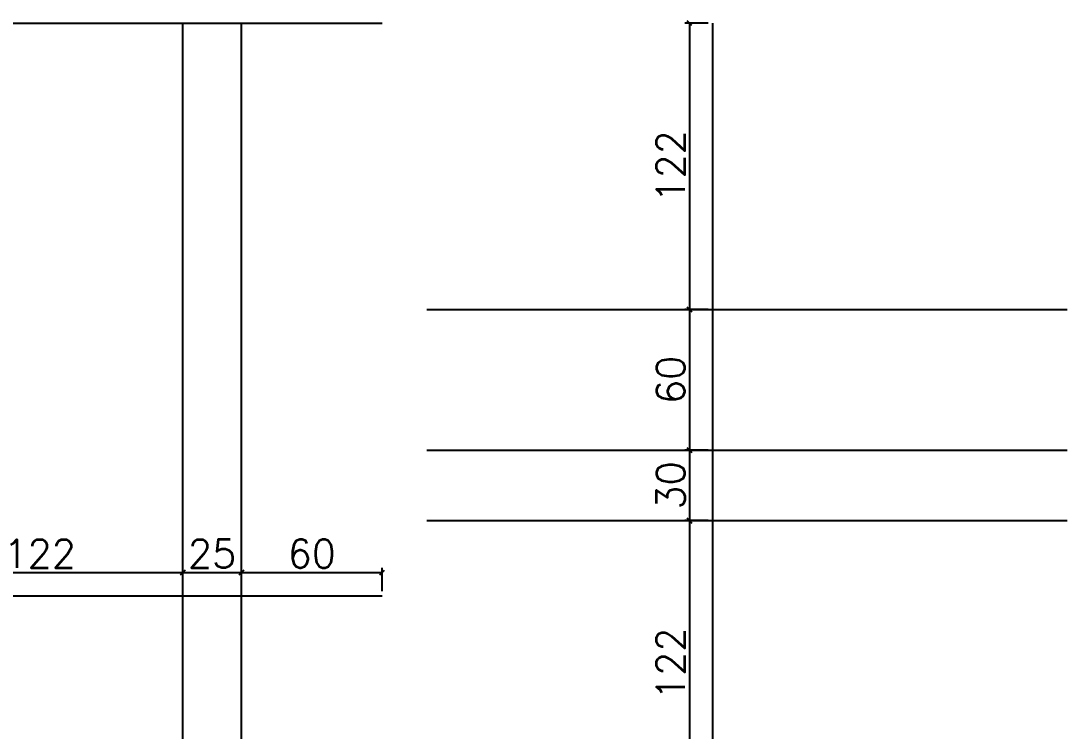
# Model space of a CAD drawing. Extents: x -40810 to 33675, y -2018 to 21213.
# Drawn here: x 14305.9 to 14751.9, y 14866.4 to 15169 of the extents above; entities that cross this region are included whole.
import ezdxf

# ---------------------------------------------------------------- set-up
doc = ezdxf.new("R2010")
doc.units = 0
doc.layers.get('0').update_dxf_attribs({"color": 1, "lineweight": 9})
doc.layers.add('P-NOTAS', color=7, linetype='Continuous')
doc.layers.add('Painéis', color=255, linetype='Continuous')
doc.styles.add('Romans', font='romans.shx', dxfattribs={"height": 12})
doc.dimstyles.new('cotas', dxfattribs={"dimtxt": 9, "dimasz": 2, "dimexe": 2, "dimexo": 2, "dimgap": 2, "dimtad": 1, "dimdec": 1, "dimzin": 12, "dimdsep": 46, "dimtxsty": 'Romans', "dimblk": 'OBLIQUE', "dimcen": 9, "dimclrd": 4, "dimclre": 4, "dimclrt": 240, "dimaunit": 1, "dimadec": 8, "dimazin": 3, "dimtfac": 1, "dimtdec": 1, "dimtix": 1, "dimtmove": 0, "dimatfit": 2, "dimldrblk": 'OBLIQUE', "dimfxl": 1, "dimtolj": 1, "dimtzin": 0, "dimlwd": -1, "dimlwe": -1, "dimarcsym": 0})

# ---------------------------------------------------------------- blocks, each defined once
blk = doc.blocks.new('_Oblique')
at = {"color": 0, "linetype": 'ByBlock', "lineweight": -2}
blk.add_line((-0.5, -0.5), (0.5, 0.5), dxfattribs=at)
blk = doc.blocks.new('*D3826')
at = {"layer": 'Defpoints', "color": 0, "linetype": 'Continuous', "ltscale": 30, "transparency": 16777216}
for p in [(14600.93, 15168.03), (14590.93, 15046.03), (14600.93, 15046.03)]:
    blk.add_point(p, dxfattribs=at)
at = {"layer": 'P-NOTAS', "color": 4, "linetype": 'Continuous', "ltscale": 30, "transparency": 16777216}
for p, q in [((14598.93, 15168.03), (14588.93, 15168.03)), ((14590.93, 15168.03), (14590.93, 15046.03)), ((14598.93, 15046.03), (14588.93, 15046.03))]:
    blk.add_line(p, q, dxfattribs=at)
at = {"layer": 'P-NOTAS', "color": 4, "linetype": 'Continuous', "ltscale": 30, "transparency": 16777216, "xscale": 2, "yscale": 2, "zscale": 2}
for p, rotation in [((14590.93, 15168.03), 90), ((14590.93, 15046.03), 270)]:
    blk.add_blockref('_Oblique', p, dxfattribs=dict(at, rotation=rotation))
at = {"layer": 'P-NOTAS', "color": 240, "linetype": 'Continuous', "ltscale": 30, "transparency": 16777216, "insert": (14582.93, 15107.03), "char_height": 12, "attachment_point": 5, "rotation": 90, "style": 'Romans'}
blk.add_mtext('\\A1;122', dxfattribs=at)
blk = doc.blocks.new('*D3827')
at = {"layer": 'Defpoints', "color": 0, "linetype": 'Continuous', "ltscale": 30, "transparency": 16777216}
for p in [(14600.93, 15046.03), (14590.93, 14986.03), (14600.93, 14986.03)]:
    blk.add_point(p, dxfattribs=at)
at = {"layer": 'P-NOTAS', "color": 4, "linetype": 'Continuous', "ltscale": 30, "transparency": 16777216}
for p, q in [((14598.93, 15046.03), (14588.93, 15046.03)), ((14590.93, 15046.03), (14590.93, 14986.03)), ((14598.93, 14986.03), (14588.93, 14986.03))]:
    blk.add_line(p, q, dxfattribs=at)
at = {"layer": 'P-NOTAS', "color": 4, "linetype": 'Continuous', "ltscale": 30, "transparency": 16777216, "xscale": 2, "yscale": 2, "zscale": 2}
for p, rotation in [((14590.93, 15046.03), 90), ((14590.93, 14986.03), 270)]:
    blk.add_blockref('_Oblique', p, dxfattribs=dict(at, rotation=rotation))
at = {"layer": 'P-NOTAS', "color": 240, "linetype": 'Continuous', "ltscale": 30, "transparency": 16777216, "insert": (14582.93, 15016.03), "char_height": 12, "attachment_point": 5, "rotation": 90, "style": 'Romans'}
blk.add_mtext('\\A1;60', dxfattribs=at)
blk = doc.blocks.new('*D3828')
at = {"layer": 'Defpoints', "color": 0, "linetype": 'Continuous', "ltscale": 30, "transparency": 16777216}
for p in [(14600.93, 14986.03), (14590.93, 14956.03), (14600.93, 14956.03)]:
    blk.add_point(p, dxfattribs=at)
at = {"layer": 'P-NOTAS', "color": 4, "linetype": 'Continuous', "ltscale": 30, "transparency": 16777216}
for p, q in [((14598.93, 14986.03), (14588.93, 14986.03)), ((14590.93, 14986.03), (14590.93, 14956.03)), ((14598.93, 14956.03), (14588.93, 14956.03))]:
    blk.add_line(p, q, dxfattribs=at)
at = {"layer": 'P-NOTAS', "color": 4, "linetype": 'Continuous', "ltscale": 30, "transparency": 16777216, "xscale": 2, "yscale": 2, "zscale": 2}
for p, rotation in [((14590.93, 14986.03), 90), ((14590.93, 14956.03), 270)]:
    blk.add_blockref('_Oblique', p, dxfattribs=dict(at, rotation=rotation))
at = {"layer": 'P-NOTAS', "color": 240, "linetype": 'Continuous', "ltscale": 30, "transparency": 16777216, "insert": (14582.93, 14971.03), "char_height": 12, "attachment_point": 5, "rotation": 90, "style": 'Romans'}
blk.add_mtext('\\A1;30', dxfattribs=at)
blk = doc.blocks.new('*D3829')
at = {"layer": 'Defpoints', "color": 0, "linetype": 'Continuous', "ltscale": 30, "transparency": 16777216}
for p in [(14600.93, 14956.03), (14590.93, 14834.03), (14600.93, 14834.03)]:
    blk.add_point(p, dxfattribs=at)
at = {"layer": 'P-NOTAS', "color": 4, "linetype": 'Continuous', "ltscale": 30, "transparency": 16777216}
for p, q in [((14598.93, 14956.03), (14588.93, 14956.03)), ((14590.93, 14956.03), (14590.93, 14834.03)), ((14598.93, 14834.03), (14588.93, 14834.03))]:
    blk.add_line(p, q, dxfattribs=at)
at = {"layer": 'P-NOTAS', "color": 4, "linetype": 'Continuous', "ltscale": 30, "transparency": 16777216, "xscale": 2, "yscale": 2, "zscale": 2}
for p, rotation in [((14590.93, 14956.03), 90), ((14590.93, 14834.03), 270)]:
    blk.add_blockref('_Oblique', p, dxfattribs=dict(at, rotation=rotation))
at = {"layer": 'P-NOTAS', "color": 240, "linetype": 'Continuous', "ltscale": 30, "transparency": 16777216, "insert": (14582.93, 14895.03), "char_height": 12, "attachment_point": 5, "rotation": 90, "style": 'Romans'}
blk.add_mtext('\\A1;122', dxfattribs=at)
blk = doc.blocks.new('*D3866')
at = {"layer": 'Defpoints', "color": 0, "linetype": 'Continuous', "ltscale": 30, "transparency": 16777216}
for p in [(14374.91, 14933.98), (14252.91, 14923.98), (14374.91, 14923.98)]:
    blk.add_point(p, dxfattribs=at)
at = {"layer": 'P-NOTAS', "color": 4, "linetype": 'Continuous', "ltscale": 30, "transparency": 16777216}
for p, q in [((14252.91, 14925.98), (14252.91, 14935.98)), ((14252.91, 14933.98), (14374.91, 14933.98)), ((14374.91, 14925.98), (14374.91, 14935.98))]:
    blk.add_line(p, q, dxfattribs=at)
at = {"layer": 'P-NOTAS', "color": 4, "linetype": 'Continuous', "ltscale": 30, "transparency": 16777216, "xscale": 2, "yscale": 2, "zscale": 2, "rotation": 180}
blk.add_blockref('_Oblique', (14252.91, 14933.98), dxfattribs=at)
at = {"layer": 'P-NOTAS', "color": 4, "linetype": 'Continuous', "ltscale": 30, "transparency": 16777216, "xscale": 2, "yscale": 2, "zscale": 2}
blk.add_blockref('_Oblique', (14374.91, 14933.98), dxfattribs=at)
at = {"layer": 'P-NOTAS', "color": 240, "linetype": 'Continuous', "ltscale": 30, "transparency": 16777216, "insert": (14313.91, 14941.98), "char_height": 12, "attachment_point": 5, "style": 'Romans'}
blk.add_mtext('\\A1;122', dxfattribs=at)
blk = doc.blocks.new('*D3867')
at = {"layer": 'Defpoints', "color": 0, "linetype": 'Continuous', "ltscale": 30, "transparency": 16777216}
for p in [(14399.91, 14933.98), (14374.91, 14923.98), (14399.91, 14923.98)]:
    blk.add_point(p, dxfattribs=at)
at = {"layer": 'P-NOTAS', "color": 4, "linetype": 'Continuous', "ltscale": 30, "transparency": 16777216}
for p, q in [((14374.91, 14925.98), (14374.91, 14935.98)), ((14374.91, 14933.98), (14399.91, 14933.98)), ((14399.91, 14925.98), (14399.91, 14935.98))]:
    blk.add_line(p, q, dxfattribs=at)
at = {"layer": 'P-NOTAS', "color": 4, "linetype": 'Continuous', "ltscale": 30, "transparency": 16777216, "xscale": 2, "yscale": 2, "zscale": 2, "rotation": 180}
blk.add_blockref('_Oblique', (14374.91, 14933.98), dxfattribs=at)
at = {"layer": 'P-NOTAS', "color": 4, "linetype": 'Continuous', "ltscale": 30, "transparency": 16777216, "xscale": 2, "yscale": 2, "zscale": 2}
blk.add_blockref('_Oblique', (14399.91, 14933.98), dxfattribs=at)
at = {"layer": 'P-NOTAS', "color": 240, "linetype": 'Continuous', "ltscale": 30, "transparency": 16777216, "insert": (14387.41, 14941.98), "char_height": 12, "attachment_point": 5, "style": 'Romans'}
blk.add_mtext('\\A1;25', dxfattribs=at)
blk = doc.blocks.new('*D3868')
at = {"layer": 'Defpoints', "color": 0, "linetype": 'Continuous', "ltscale": 30, "transparency": 16777216}
for p in [(14459.91, 14933.98), (14399.91, 14923.98), (14459.91, 14923.98)]:
    blk.add_point(p, dxfattribs=at)
at = {"layer": 'P-NOTAS', "color": 4, "linetype": 'Continuous', "ltscale": 30, "transparency": 16777216}
for p, q in [((14399.91, 14925.98), (14399.91, 14935.98)), ((14399.91, 14933.98), (14459.91, 14933.98)), ((14459.91, 14925.98), (14459.91, 14935.98))]:
    blk.add_line(p, q, dxfattribs=at)
at = {"layer": 'P-NOTAS', "color": 4, "linetype": 'Continuous', "ltscale": 30, "transparency": 16777216, "xscale": 2, "yscale": 2, "zscale": 2, "rotation": 180}
blk.add_blockref('_Oblique', (14399.91, 14933.98), dxfattribs=at)
at = {"layer": 'P-NOTAS', "color": 4, "linetype": 'Continuous', "ltscale": 30, "transparency": 16777216, "xscale": 2, "yscale": 2, "zscale": 2}
blk.add_blockref('_Oblique', (14459.91, 14933.98), dxfattribs=at)
at = {"layer": 'P-NOTAS', "color": 240, "linetype": 'Continuous', "ltscale": 30, "transparency": 16777216, "insert": (14429.91, 14941.98), "char_height": 12, "attachment_point": 5, "style": 'Romans'}
blk.add_mtext('\\A1;60', dxfattribs=at)
blk = doc.blocks.new('*D6364')
at = {"layer": 'Defpoints', "color": 0, "ltscale": 30, "transparency": 16777216}
for p in [(14600.93, 15168.03), (14590.93, 15046.03), (14600.93, 15046.03)]:
    blk.add_point(p, dxfattribs=at)
at = {"layer": 'P-NOTAS', "color": 4, "ltscale": 30, "transparency": 16777216}
for p, q in [((14598.93, 15168.03), (14588.93, 15168.03)), ((14590.93, 15168.03), (14590.93, 15046.03)), ((14598.93, 15046.03), (14588.93, 15046.03))]:
    blk.add_line(p, q, dxfattribs=at)
at = {"layer": 'P-NOTAS', "color": 4, "ltscale": 30, "transparency": 16777216, "xscale": 2, "yscale": 2, "zscale": 2}
for p, rotation in [((14590.93, 15168.03), 90), ((14590.93, 15046.03), 270)]:
    blk.add_blockref('_Oblique', p, dxfattribs=dict(at, rotation=rotation))
at = {"layer": 'P-NOTAS', "color": 240, "ltscale": 30, "transparency": 16777216, "insert": (14582.93, 15107.03), "char_height": 12, "attachment_point": 5, "rotation": 90, "style": 'Romans'}
blk.add_mtext('\\A1;122', dxfattribs=at)
blk = doc.blocks.new('*D6365')
at = {"layer": 'Defpoints', "color": 0, "ltscale": 30, "transparency": 16777216}
for p in [(14600.93, 15046.03), (14590.93, 14986.03), (14600.93, 14986.03)]:
    blk.add_point(p, dxfattribs=at)
at = {"layer": 'P-NOTAS', "color": 4, "ltscale": 30, "transparency": 16777216}
for p, q in [((14598.93, 15046.03), (14588.93, 15046.03)), ((14590.93, 15046.03), (14590.93, 14986.03)), ((14598.93, 14986.03), (14588.93, 14986.03))]:
    blk.add_line(p, q, dxfattribs=at)
at = {"layer": 'P-NOTAS', "color": 4, "ltscale": 30, "transparency": 16777216, "xscale": 2, "yscale": 2, "zscale": 2}
for p, rotation in [((14590.93, 15046.03), 90), ((14590.93, 14986.03), 270)]:
    blk.add_blockref('_Oblique', p, dxfattribs=dict(at, rotation=rotation))
at = {"layer": 'P-NOTAS', "color": 240, "ltscale": 30, "transparency": 16777216, "insert": (14582.93, 15016.03), "char_height": 12, "attachment_point": 5, "rotation": 90, "style": 'Romans'}
blk.add_mtext('\\A1;60', dxfattribs=at)
blk = doc.blocks.new('*D6366')
at = {"layer": 'Defpoints', "color": 0, "ltscale": 30, "transparency": 16777216}
for p in [(14600.93, 14986.03), (14590.93, 14956.03), (14600.93, 14956.03)]:
    blk.add_point(p, dxfattribs=at)
at = {"layer": 'P-NOTAS', "color": 4, "ltscale": 30, "transparency": 16777216}
for p, q in [((14598.93, 14986.03), (14588.93, 14986.03)), ((14590.93, 14986.03), (14590.93, 14956.03)), ((14598.93, 14956.03), (14588.93, 14956.03))]:
    blk.add_line(p, q, dxfattribs=at)
at = {"layer": 'P-NOTAS', "color": 4, "ltscale": 30, "transparency": 16777216, "xscale": 2, "yscale": 2, "zscale": 2}
for p, rotation in [((14590.93, 14986.03), 90), ((14590.93, 14956.03), 270)]:
    blk.add_blockref('_Oblique', p, dxfattribs=dict(at, rotation=rotation))
at = {"layer": 'P-NOTAS', "color": 240, "ltscale": 30, "transparency": 16777216, "insert": (14582.93, 14971.03), "char_height": 12, "attachment_point": 5, "rotation": 90, "style": 'Romans'}
blk.add_mtext('\\A1;30', dxfattribs=at)
blk = doc.blocks.new('*D6367')
at = {"layer": 'Defpoints', "color": 0, "ltscale": 30, "transparency": 16777216}
for p in [(14600.93, 14956.03), (14590.93, 14834.03), (14600.93, 14834.03)]:
    blk.add_point(p, dxfattribs=at)
at = {"layer": 'P-NOTAS', "color": 4, "ltscale": 30, "transparency": 16777216}
for p, q in [((14598.93, 14956.03), (14588.93, 14956.03)), ((14590.93, 14956.03), (14590.93, 14834.03)), ((14598.93, 14834.03), (14588.93, 14834.03))]:
    blk.add_line(p, q, dxfattribs=at)
at = {"layer": 'P-NOTAS', "color": 4, "ltscale": 30, "transparency": 16777216, "xscale": 2, "yscale": 2, "zscale": 2}
for p, rotation in [((14590.93, 14956.03), 90), ((14590.93, 14834.03), 270)]:
    blk.add_blockref('_Oblique', p, dxfattribs=dict(at, rotation=rotation))
at = {"layer": 'P-NOTAS', "color": 240, "ltscale": 30, "transparency": 16777216, "insert": (14582.93, 14895.03), "char_height": 12, "attachment_point": 5, "rotation": 90, "style": 'Romans'}
blk.add_mtext('\\A1;122', dxfattribs=at)
blk = doc.blocks.new('*D6404')
at = {"layer": 'Defpoints', "color": 0, "ltscale": 30, "transparency": 16777216}
for p in [(14374.91, 14933.98), (14252.91, 14923.98), (14374.91, 14923.98)]:
    blk.add_point(p, dxfattribs=at)
at = {"layer": 'P-NOTAS', "color": 4, "ltscale": 30, "transparency": 16777216}
for p, q in [((14252.91, 14925.98), (14252.91, 14935.98)), ((14252.91, 14933.98), (14374.91, 14933.98)), ((14374.91, 14925.98), (14374.91, 14935.98))]:
    blk.add_line(p, q, dxfattribs=at)
at = {"layer": 'P-NOTAS', "color": 4, "ltscale": 30, "transparency": 16777216, "xscale": 2, "yscale": 2, "zscale": 2, "rotation": 180}
blk.add_blockref('_Oblique', (14252.91, 14933.98), dxfattribs=at)
at = {"layer": 'P-NOTAS', "color": 4, "ltscale": 30, "transparency": 16777216, "xscale": 2, "yscale": 2, "zscale": 2}
blk.add_blockref('_Oblique', (14374.91, 14933.98), dxfattribs=at)
at = {"layer": 'P-NOTAS', "color": 240, "ltscale": 30, "transparency": 16777216, "insert": (14313.91, 14941.98), "char_height": 12, "attachment_point": 5, "style": 'Romans'}
blk.add_mtext('\\A1;122', dxfattribs=at)
blk = doc.blocks.new('*D6405')
at = {"layer": 'Defpoints', "color": 0, "ltscale": 30, "transparency": 16777216}
for p in [(14399.91, 14933.98), (14374.91, 14923.98), (14399.91, 14923.98)]:
    blk.add_point(p, dxfattribs=at)
at = {"layer": 'P-NOTAS', "color": 4, "ltscale": 30, "transparency": 16777216}
for p, q in [((14374.91, 14925.98), (14374.91, 14935.98)), ((14374.91, 14933.98), (14399.91, 14933.98)), ((14399.91, 14925.98), (14399.91, 14935.98))]:
    blk.add_line(p, q, dxfattribs=at)
at = {"layer": 'P-NOTAS', "color": 4, "ltscale": 30, "transparency": 16777216, "xscale": 2, "yscale": 2, "zscale": 2, "rotation": 180}
blk.add_blockref('_Oblique', (14374.91, 14933.98), dxfattribs=at)
at = {"layer": 'P-NOTAS', "color": 4, "ltscale": 30, "transparency": 16777216, "xscale": 2, "yscale": 2, "zscale": 2}
blk.add_blockref('_Oblique', (14399.91, 14933.98), dxfattribs=at)
at = {"layer": 'P-NOTAS', "color": 240, "ltscale": 30, "transparency": 16777216, "insert": (14387.41, 14941.98), "char_height": 12, "attachment_point": 5, "style": 'Romans'}
blk.add_mtext('\\A1;25', dxfattribs=at)
blk = doc.blocks.new('*D6406')
at = {"layer": 'Defpoints', "color": 0, "ltscale": 30, "transparency": 16777216}
for p in [(14459.91, 14933.98), (14399.91, 14923.98), (14459.91, 14923.98)]:
    blk.add_point(p, dxfattribs=at)
at = {"layer": 'P-NOTAS', "color": 4, "ltscale": 30, "transparency": 16777216}
for p, q in [((14399.91, 14925.98), (14399.91, 14935.98)), ((14399.91, 14933.98), (14459.91, 14933.98)), ((14459.91, 14925.98), (14459.91, 14935.98))]:
    blk.add_line(p, q, dxfattribs=at)
at = {"layer": 'P-NOTAS', "color": 4, "ltscale": 30, "transparency": 16777216, "xscale": 2, "yscale": 2, "zscale": 2, "rotation": 180}
blk.add_blockref('_Oblique', (14399.91, 14933.98), dxfattribs=at)
at = {"layer": 'P-NOTAS', "color": 4, "ltscale": 30, "transparency": 16777216, "xscale": 2, "yscale": 2, "zscale": 2}
blk.add_blockref('_Oblique', (14459.91, 14933.98), dxfattribs=at)
at = {"layer": 'P-NOTAS', "color": 240, "ltscale": 30, "transparency": 16777216, "insert": (14429.91, 14941.98), "char_height": 12, "attachment_point": 5, "style": 'Romans'}
blk.add_mtext('\\A1;60', dxfattribs=at)
blk = doc.blocks.new('*D6548')
at = {"layer": 'Defpoints', "color": 0, "ltscale": 30, "transparency": 16777216}
for p in [(14600.93, 15168.03), (14590.93, 15046.03), (14600.93, 15046.03)]:
    blk.add_point(p, dxfattribs=at)
at = {"layer": 'P-NOTAS', "color": 4, "ltscale": 30, "transparency": 16777216}
for p, q in [((14598.93, 15168.03), (14588.93, 15168.03)), ((14590.93, 15168.03), (14590.93, 15046.03)), ((14598.93, 15046.03), (14588.93, 15046.03))]:
    blk.add_line(p, q, dxfattribs=at)
at = {"layer": 'P-NOTAS', "color": 4, "ltscale": 30, "transparency": 16777216, "xscale": 2, "yscale": 2, "zscale": 2}
for p, rotation in [((14590.93, 15168.03), 90), ((14590.93, 15046.03), 270)]:
    blk.add_blockref('_Oblique', p, dxfattribs=dict(at, rotation=rotation))
at = {"layer": 'P-NOTAS', "color": 240, "ltscale": 30, "transparency": 16777216, "insert": (14582.93, 15107.03), "char_height": 12, "attachment_point": 5, "rotation": 90, "style": 'Romans'}
blk.add_mtext('\\A1;122', dxfattribs=at)
blk = doc.blocks.new('*D6549')
at = {"layer": 'Defpoints', "color": 0, "ltscale": 30, "transparency": 16777216}
for p in [(14600.93, 15046.03), (14590.93, 14986.03), (14600.93, 14986.03)]:
    blk.add_point(p, dxfattribs=at)
at = {"layer": 'P-NOTAS', "color": 4, "ltscale": 30, "transparency": 16777216}
for p, q in [((14598.93, 15046.03), (14588.93, 15046.03)), ((14590.93, 15046.03), (14590.93, 14986.03)), ((14598.93, 14986.03), (14588.93, 14986.03))]:
    blk.add_line(p, q, dxfattribs=at)
at = {"layer": 'P-NOTAS', "color": 4, "ltscale": 30, "transparency": 16777216, "xscale": 2, "yscale": 2, "zscale": 2}
for p, rotation in [((14590.93, 15046.03), 90), ((14590.93, 14986.03), 270)]:
    blk.add_blockref('_Oblique', p, dxfattribs=dict(at, rotation=rotation))
at = {"layer": 'P-NOTAS', "color": 240, "ltscale": 30, "transparency": 16777216, "insert": (14582.93, 15016.03), "char_height": 12, "attachment_point": 5, "rotation": 90, "style": 'Romans'}
blk.add_mtext('\\A1;60', dxfattribs=at)
blk = doc.blocks.new('*D6550')
at = {"layer": 'Defpoints', "color": 0, "ltscale": 30, "transparency": 16777216}
for p in [(14600.93, 14986.03), (14590.93, 14956.03), (14600.93, 14956.03)]:
    blk.add_point(p, dxfattribs=at)
at = {"layer": 'P-NOTAS', "color": 4, "ltscale": 30, "transparency": 16777216}
for p, q in [((14598.93, 14986.03), (14588.93, 14986.03)), ((14590.93, 14986.03), (14590.93, 14956.03)), ((14598.93, 14956.03), (14588.93, 14956.03))]:
    blk.add_line(p, q, dxfattribs=at)
at = {"layer": 'P-NOTAS', "color": 4, "ltscale": 30, "transparency": 16777216, "xscale": 2, "yscale": 2, "zscale": 2}
for p, rotation in [((14590.93, 14986.03), 90), ((14590.93, 14956.03), 270)]:
    blk.add_blockref('_Oblique', p, dxfattribs=dict(at, rotation=rotation))
at = {"layer": 'P-NOTAS', "color": 240, "ltscale": 30, "transparency": 16777216, "insert": (14582.93, 14971.03), "char_height": 12, "attachment_point": 5, "rotation": 90, "style": 'Romans'}
blk.add_mtext('\\A1;30', dxfattribs=at)
blk = doc.blocks.new('*D6551')
at = {"layer": 'Defpoints', "color": 0, "ltscale": 30, "transparency": 16777216}
for p in [(14600.93, 14956.03), (14590.93, 14834.03), (14600.93, 14834.03)]:
    blk.add_point(p, dxfattribs=at)
at = {"layer": 'P-NOTAS', "color": 4, "ltscale": 30, "transparency": 16777216}
for p, q in [((14598.93, 14956.03), (14588.93, 14956.03)), ((14590.93, 14956.03), (14590.93, 14834.03)), ((14598.93, 14834.03), (14588.93, 14834.03))]:
    blk.add_line(p, q, dxfattribs=at)
at = {"layer": 'P-NOTAS', "color": 4, "ltscale": 30, "transparency": 16777216, "xscale": 2, "yscale": 2, "zscale": 2}
for p, rotation in [((14590.93, 14956.03), 90), ((14590.93, 14834.03), 270)]:
    blk.add_blockref('_Oblique', p, dxfattribs=dict(at, rotation=rotation))
at = {"layer": 'P-NOTAS', "color": 240, "ltscale": 30, "transparency": 16777216, "insert": (14582.93, 14895.03), "char_height": 12, "attachment_point": 5, "rotation": 90, "style": 'Romans'}
blk.add_mtext('\\A1;122', dxfattribs=at)
blk = doc.blocks.new('*D6588')
at = {"layer": 'Defpoints', "color": 0, "ltscale": 30, "transparency": 16777216}
for p in [(14374.91, 14933.98), (14252.91, 14923.98), (14374.91, 14923.98)]:
    blk.add_point(p, dxfattribs=at)
at = {"layer": 'P-NOTAS', "color": 4, "ltscale": 30, "transparency": 16777216}
for p, q in [((14252.91, 14925.98), (14252.91, 14935.98)), ((14252.91, 14933.98), (14374.91, 14933.98)), ((14374.91, 14925.98), (14374.91, 14935.98))]:
    blk.add_line(p, q, dxfattribs=at)
at = {"layer": 'P-NOTAS', "color": 4, "ltscale": 30, "transparency": 16777216, "xscale": 2, "yscale": 2, "zscale": 2, "rotation": 180}
blk.add_blockref('_Oblique', (14252.91, 14933.98), dxfattribs=at)
at = {"layer": 'P-NOTAS', "color": 4, "ltscale": 30, "transparency": 16777216, "xscale": 2, "yscale": 2, "zscale": 2}
blk.add_blockref('_Oblique', (14374.91, 14933.98), dxfattribs=at)
at = {"layer": 'P-NOTAS', "color": 240, "ltscale": 30, "transparency": 16777216, "insert": (14313.91, 14941.98), "char_height": 12, "attachment_point": 5, "style": 'Romans'}
blk.add_mtext('\\A1;122', dxfattribs=at)
blk = doc.blocks.new('*D6589')
at = {"layer": 'Defpoints', "color": 0, "ltscale": 30, "transparency": 16777216}
for p in [(14399.91, 14933.98), (14374.91, 14923.98), (14399.91, 14923.98)]:
    blk.add_point(p, dxfattribs=at)
at = {"layer": 'P-NOTAS', "color": 4, "ltscale": 30, "transparency": 16777216}
for p, q in [((14374.91, 14925.98), (14374.91, 14935.98)), ((14374.91, 14933.98), (14399.91, 14933.98)), ((14399.91, 14925.98), (14399.91, 14935.98))]:
    blk.add_line(p, q, dxfattribs=at)
at = {"layer": 'P-NOTAS', "color": 4, "ltscale": 30, "transparency": 16777216, "xscale": 2, "yscale": 2, "zscale": 2, "rotation": 180}
blk.add_blockref('_Oblique', (14374.91, 14933.98), dxfattribs=at)
at = {"layer": 'P-NOTAS', "color": 4, "ltscale": 30, "transparency": 16777216, "xscale": 2, "yscale": 2, "zscale": 2}
blk.add_blockref('_Oblique', (14399.91, 14933.98), dxfattribs=at)
at = {"layer": 'P-NOTAS', "color": 240, "ltscale": 30, "transparency": 16777216, "insert": (14387.41, 14941.98), "char_height": 12, "attachment_point": 5, "style": 'Romans'}
blk.add_mtext('\\A1;25', dxfattribs=at)
blk = doc.blocks.new('*D6590')
at = {"layer": 'Defpoints', "color": 0, "ltscale": 30, "transparency": 16777216}
for p in [(14459.91, 14933.98), (14399.91, 14923.98), (14459.91, 14923.98)]:
    blk.add_point(p, dxfattribs=at)
at = {"layer": 'P-NOTAS', "color": 4, "ltscale": 30, "transparency": 16777216}
for p, q in [((14399.91, 14925.98), (14399.91, 14935.98)), ((14399.91, 14933.98), (14459.91, 14933.98)), ((14459.91, 14925.98), (14459.91, 14935.98))]:
    blk.add_line(p, q, dxfattribs=at)
at = {"layer": 'P-NOTAS', "color": 4, "ltscale": 30, "transparency": 16777216, "xscale": 2, "yscale": 2, "zscale": 2, "rotation": 180}
blk.add_blockref('_Oblique', (14399.91, 14933.98), dxfattribs=at)
at = {"layer": 'P-NOTAS', "color": 4, "ltscale": 30, "transparency": 16777216, "xscale": 2, "yscale": 2, "zscale": 2}
blk.add_blockref('_Oblique', (14459.91, 14933.98), dxfattribs=at)
at = {"layer": 'P-NOTAS', "color": 240, "ltscale": 30, "transparency": 16777216, "insert": (14429.91, 14941.98), "char_height": 12, "attachment_point": 5, "style": 'Romans'}
blk.add_mtext('\\A1;60', dxfattribs=at)

msp = doc.modelspace()

# ---------------------------------------------------------------- linework, layer by layer
at = {"layer": 'Painéis', "linetype": 'Continuous', "ltscale": 30}
for points in [[(13960.913, 15168.009), (14459.913, 15168.009)], [(14374.913, 14546.336), (14374.913, 15168.009)], [(14399.913, 14550.697), (14399.913, 15168.009)], [(14600.913, 14561.162), (14600.913, 15168.029)], [(14478.913, 15046.032), (14751.913, 15046.032)], [(14478.913, 14986.032), (14751.913, 14986.032)], [(14478.913, 14956.032), (14751.913, 14956.032)], [(13859.913, 14924.009), (14459.913, 14924.009)]]:
    msp.add_lwpolyline(points, dxfattribs=at)
at = {"layer": 'Painéis', "ltscale": 30}
for points in [[(13960.913, 15168.009), (14459.913, 15168.009)], [(13960.913, 15168.009), (14459.913, 15168.009)], [(14374.913, 14546.336), (14374.913, 15168.009)], [(14374.913, 14546.336), (14374.913, 15168.009)], [(14399.913, 14550.697), (14399.913, 15168.009)], [(14399.913, 14550.697), (14399.913, 15168.009)], [(14600.913, 14561.162), (14600.913, 15168.029)], [(14600.913, 14561.162), (14600.913, 15168.029)], [(14478.913, 15046.032), (14751.913, 15046.032)], [(14478.913, 15046.032), (14751.913, 15046.032)], [(14478.913, 14986.032), (14751.913, 14986.032)], [(14478.913, 14986.032), (14751.913, 14986.032)], [(14478.913, 14956.032), (14751.913, 14956.032)], [(14478.913, 14956.032), (14751.913, 14956.032)], [(13859.913, 14924.009), (14459.913, 14924.009)], [(13859.913, 14924.009), (14459.913, 14924.009)]]:
    msp.add_lwpolyline(points, dxfattribs=at)

# ---------------------------------------------------------------- dimensions: what is measured, and where the dimension line sits
at = {"layer": 'P-NOTAS', "linetype": 'Continuous', "ltscale": 30}
for base, p1, p2, picture, middle in [((14590.929, 15046.029), (14600.929, 15168.029), (14600.929, 15046.029), '*D3826', (14582.929, 15107.029)), ((14590.929, 14986.029), (14600.929, 15046.029), (14600.929, 14986.029), '*D3827', (14582.929, 15016.029)), ((14590.929, 14956.029), (14600.929, 14986.029), (14600.929, 14956.029), '*D3828', (14582.929, 14971.029)), ((14590.929, 14834.029), (14600.929, 14956.029), (14600.929, 14834.029), '*D3829', (14582.929, 14895.029))]:
    dim = msp.add_linear_dim(base=base, p1=p1, p2=p2, angle=90, dimstyle='cotas', dxfattribs=at)
    dim.commit()
    dim.dimension.update_dxf_attribs({"geometry": picture, "text_midpoint": middle})
at = {"layer": 'P-NOTAS', "ltscale": 30}
for base, p1, p2, picture, middle in [((14590.929, 15046.029), (14600.929, 15168.029), (14600.929, 15046.029), '*D6364', (14582.929, 15107.029)), ((14590.929, 15046.029), (14600.929, 15168.029), (14600.929, 15046.029), '*D6548', (14582.929, 15107.029)), ((14590.929, 14986.029), (14600.929, 15046.029), (14600.929, 14986.029), '*D6365', (14582.929, 15016.029)), ((14590.929, 14986.029), (14600.929, 15046.029), (14600.929, 14986.029), '*D6549', (14582.929, 15016.029)), ((14590.929, 14956.029), (14600.929, 14986.029), (14600.929, 14956.029), '*D6366', (14582.929, 14971.029)), ((14590.929, 14956.029), (14600.929, 14986.029), (14600.929, 14956.029), '*D6550', (14582.929, 14971.029)), ((14590.929, 14834.029), (14600.929, 14956.029), (14600.929, 14834.029), '*D6367', (14582.929, 14895.029)), ((14590.929, 14834.029), (14600.929, 14956.029), (14600.929, 14834.029), '*D6551', (14582.929, 14895.029))]:
    dim = msp.add_linear_dim(base=base, p1=p1, p2=p2, angle=90, dimstyle='cotas', dxfattribs=at)
    dim.commit()
    dim.dimension.update_dxf_attribs({"geometry": picture, "text_midpoint": middle})
at = {"layer": 'P-NOTAS', "linetype": 'Continuous', "ltscale": 30}
for base, p1, p2, picture, middle in [((14374.913, 14933.984), (14252.913, 14923.984), (14374.913, 14923.984), '*D3866', (14313.913, 14941.984)), ((14399.913, 14933.984), (14374.913, 14923.984), (14399.913, 14923.984), '*D3867', (14387.413, 14941.984)), ((14459.913, 14933.984), (14399.913, 14923.984), (14459.913, 14923.984), '*D3868', (14429.913, 14941.984))]:
    dim = msp.add_linear_dim(base=base, p1=p1, p2=p2, dimstyle='cotas', dxfattribs=at)
    dim.commit()
    dim.dimension.update_dxf_attribs({"geometry": picture, "text_midpoint": middle})
at = {"layer": 'P-NOTAS', "ltscale": 30}
for base, p1, p2, picture, middle in [((14374.913, 14933.984), (14252.913, 14923.984), (14374.913, 14923.984), '*D6404', (14313.913, 14941.984)), ((14374.913, 14933.984), (14252.913, 14923.984), (14374.913, 14923.984), '*D6588', (14313.913, 14941.984)), ((14399.913, 14933.984), (14374.913, 14923.984), (14399.913, 14923.984), '*D6405', (14387.413, 14941.984)), ((14399.913, 14933.984), (14374.913, 14923.984), (14399.913, 14923.984), '*D6589', (14387.413, 14941.984)), ((14459.913, 14933.984), (14399.913, 14923.984), (14459.913, 14923.984), '*D6406', (14429.913, 14941.984)), ((14459.913, 14933.984), (14399.913, 14923.984), (14459.913, 14923.984), '*D6590', (14429.913, 14941.984))]:
    dim = msp.add_linear_dim(base=base, p1=p1, p2=p2, dimstyle='cotas', dxfattribs=at)
    dim.commit()
    dim.dimension.update_dxf_attribs({"geometry": picture, "text_midpoint": middle})

doc.saveas('drawing.dxf')
